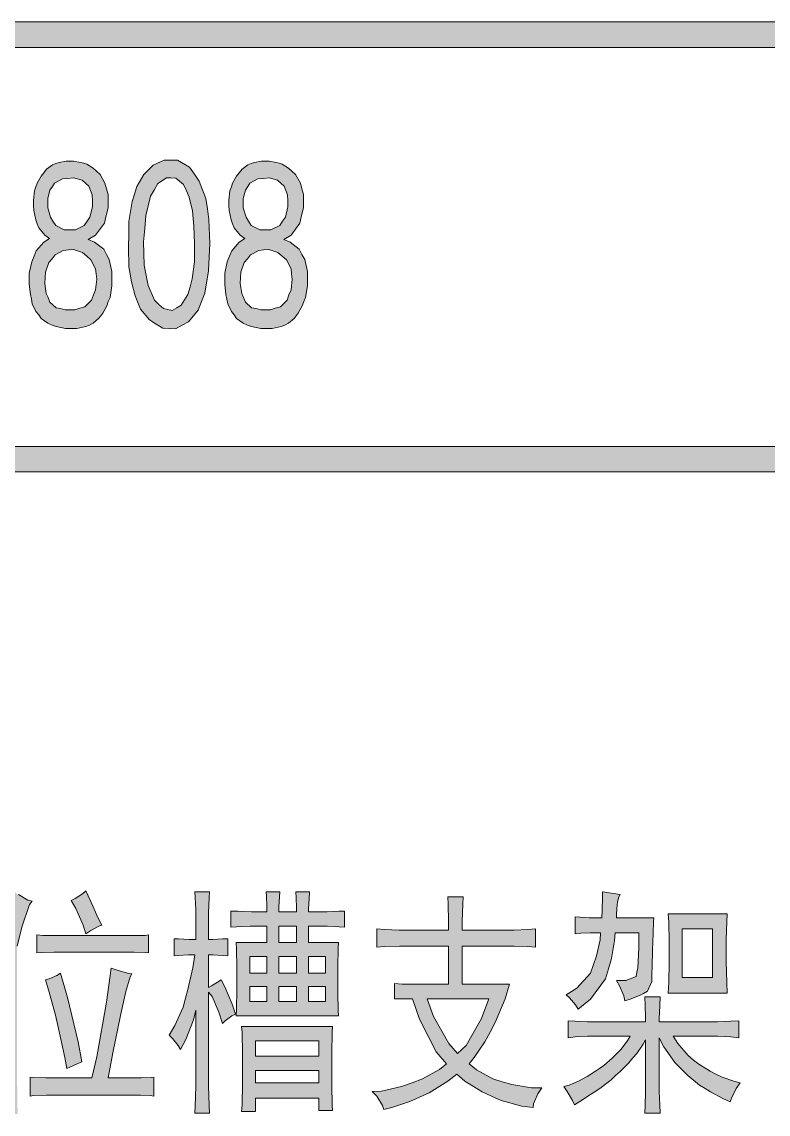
# Model space of a CAD drawing. Header units: millimetres. Extents: x 0 to 586, y 0 to 414.
# Drawn here: x 562.02 to 570.68, y 28.94 to 41.61 of the extents above; entities that cross this region are included whole.
import ezdxf

# ---------------------------------------------------------------- set-up
doc = ezdxf.new("R2010")
doc.units = ezdxf.units.MM

msp = doc.modelspace()

# ---------------------------------------------------------------- hatches: boundary and pattern name
h = msp.add_hatch(color=0)
h.dxf.hatch_style = 2
h.paths.add_polyline_path([(575.772139, 41.610139), (575.772139, 41.313806), (541.390417, 41.313806), (541.390417, 41.610139)])
h = msp.add_hatch(color=0)
h.paths.add_polyline_path([(562.109056, 38.629167), (562.109056, 38.696194), (562.137278, 38.826722), (562.1655, 38.890222), (562.190194, 38.953722), (562.278389, 39.056028), (562.341889, 39.094833), (562.288972, 39.133639), (562.218417, 39.221833), (562.200778, 39.267694), (562.183139, 39.313556), (562.161972, 39.422917), (562.158444, 39.482889), (562.158444, 39.542861), (562.169028, 39.648694), (562.186667, 39.694556), (562.200778, 39.736889), (562.246639, 39.821556), (562.278389, 39.860361), (562.310139, 39.899167), (562.377167, 39.952083), (562.415972, 39.966194), (562.454778, 39.980306), (562.535917, 39.994417), (562.581778, 39.994417), (562.624111, 39.994417), (562.70525, 39.980306), (562.740528, 39.969722), (562.775806, 39.959139), (562.849889, 39.913278), (562.888694, 39.878), (562.931028, 39.839194), (562.987472, 39.736889), (563.005111, 39.673389), (563.02275, 39.606361), (563.02275, 39.451139), (563.001583, 39.362944), (562.980417, 39.27475), (562.878111, 39.133639), (562.793444, 39.08425), (562.867528, 39.056028), (562.973361, 38.971361), (563.005111, 38.911389), (563.036861, 38.854944), (563.068611, 38.713833), (563.068611, 38.629167), (563.068611, 38.548028), (563.047444, 38.413972), (563.026278, 38.364583), (563.008639, 38.315194), (562.962778, 38.230528), (562.938083, 38.198778), (562.913389, 38.167028), (562.849889, 38.114111), (562.807556, 38.092944), (562.765222, 38.075306), (562.659389, 38.054139), (562.592361, 38.054139), (562.528861, 38.054139), (562.4195, 38.075306), (562.373639, 38.092944), (562.32425, 38.114111), (562.246639, 38.170556), (562.218417, 38.209361), (562.186667, 38.248167), (562.144333, 38.339889), (562.13375, 38.392806), (562.123167, 38.445722), (562.109056, 38.565667)])
h.paths.add_polyline_path([(562.2925, 38.643278), (562.288972, 38.57625), (562.306611, 38.459833), (562.327778, 38.410444), (562.348944, 38.357528), (562.4195, 38.294028), (562.472417, 38.283444), (562.525333, 38.269333), (562.638222, 38.269333), (562.694667, 38.286972), (562.754639, 38.304611), (562.83225, 38.382222), (562.853417, 38.442194), (562.878111, 38.502167), (562.892222, 38.625639), (562.885167, 38.685611), (562.878111, 38.745583), (562.825194, 38.847889), (562.775806, 38.890222), (562.726417, 38.932556), (562.620583, 38.967833), (562.564139, 38.964306), (562.504167, 38.95725), (562.408917, 38.907861), (562.373639, 38.862), (562.334833, 38.819667), (562.296028, 38.706778)])
h.paths.add_polyline_path([(562.32425, 39.504056), (562.32425, 39.451139), (562.356, 39.345306), (562.384222, 39.295917), (562.415972, 39.246528), (562.51475, 39.197139), (562.581778, 39.197139), (562.645278, 39.197139), (562.747583, 39.246528), (562.779333, 39.295917), (562.811083, 39.345306), (562.842833, 39.46525), (562.842833, 39.532278), (562.839306, 39.602833), (562.8005, 39.705139), (562.761694, 39.736889), (562.722889, 39.772167), (562.620583, 39.800389), (562.557083, 39.793333), (562.493583, 39.789806), (562.401861, 39.740417), (562.377167, 39.698083), (562.348944, 39.659278), (562.32425, 39.5605)])
h = msp.add_hatch(color=0)
h.paths.add_polyline_path([(563.262639, 39.144222), (563.266167, 39.292389), (563.301444, 39.525222), (563.329667, 39.609889), (563.357889, 39.698083), (563.439028, 39.839194), (563.491944, 39.892111), (563.544861, 39.948556), (563.675389, 40.005), (563.753, 40.005), (563.830611, 40.005), (563.968194, 39.923861), (564.024639, 39.842722), (564.081083, 39.761583), (564.158694, 39.5605), (564.176333, 39.440556), (564.193972, 39.317083), (564.204556, 39.038389), (564.1975, 38.879639), (564.190444, 38.720889), (564.148111, 38.463361), (564.109306, 38.364583), (564.0705, 38.265806), (563.957611, 38.128222), (563.883528, 38.089417), (563.805917, 38.050611), (563.65775, 38.057667), (563.580139, 38.103528), (563.506056, 38.152917), (563.400222, 38.276389), (563.368472, 38.354), (563.336722, 38.431611), (563.294389, 38.593889), (563.280278, 38.682083), (563.266167, 38.76675), (563.259111, 38.999583)])
h.paths.add_polyline_path([(563.449611, 39.21125), (563.4355, 39.059556), (563.442556, 38.787917), (563.46725, 38.667972), (563.488417, 38.551556), (563.5625, 38.382222), (563.611889, 38.332833), (563.664806, 38.283444), (563.767111, 38.262278), (563.820028, 38.294028), (563.872944, 38.32225), (563.950556, 38.445722), (563.97525, 38.537444), (563.999944, 38.629167), (564.024639, 38.826722), (564.024639, 38.936083), (564.024639, 39.041917), (564.017583, 39.239472), (564.010528, 39.327667), (564.003472, 39.415861), (563.964667, 39.578139), (563.932917, 39.648694), (563.897639, 39.722778), (563.809444, 39.796861), (563.753, 39.800389), (563.700083, 39.800389), (563.601306, 39.733361), (563.558972, 39.659278), (563.516639, 39.588722), (563.460194, 39.362944)])
h = msp.add_hatch(color=0)
h.paths.add_polyline_path([(564.377417, 38.629167), (564.377417, 38.696194), (564.405639, 38.826722), (564.433861, 38.890222), (564.458556, 38.953722), (564.54675, 39.056028), (564.61025, 39.094833), (564.557333, 39.133639), (564.486778, 39.221833), (564.469139, 39.267694), (564.4515, 39.313556), (564.430333, 39.422917), (564.426806, 39.482889), (564.426806, 39.542861), (564.437389, 39.648694), (564.455028, 39.694556), (564.469139, 39.736889), (564.515, 39.821556), (564.54675, 39.860361), (564.5785, 39.899167), (564.645528, 39.952083), (564.684333, 39.966194), (564.723139, 39.980306), (564.804278, 39.994417), (564.850139, 39.994417), (564.892472, 39.994417), (564.973611, 39.980306), (565.008889, 39.969722), (565.044167, 39.959139), (565.11825, 39.913278), (565.157056, 39.878), (565.199389, 39.839194), (565.255833, 39.736889), (565.273472, 39.673389), (565.291111, 39.606361), (565.291111, 39.451139), (565.269944, 39.362944), (565.248778, 39.27475), (565.146472, 39.133639), (565.061806, 39.08425), (565.135889, 39.056028), (565.241722, 38.971361), (565.273472, 38.911389), (565.305222, 38.854944), (565.336972, 38.713833), (565.336972, 38.629167), (565.336972, 38.548028), (565.315806, 38.413972), (565.294639, 38.364583), (565.277, 38.315194), (565.231139, 38.230528), (565.206444, 38.198778), (565.18175, 38.167028), (565.11825, 38.114111), (565.075917, 38.092944), (565.033583, 38.075306), (564.92775, 38.054139), (564.860722, 38.054139), (564.797222, 38.054139), (564.687861, 38.075306), (564.642, 38.092944), (564.592611, 38.114111), (564.515, 38.170556), (564.486778, 38.209361), (564.455028, 38.248167), (564.412694, 38.339889), (564.402111, 38.392806), (564.391528, 38.445722), (564.377417, 38.565667)])
h.paths.add_polyline_path([(564.560861, 38.643278), (564.557333, 38.57625), (564.574972, 38.459833), (564.596139, 38.410444), (564.617306, 38.357528), (564.687861, 38.294028), (564.740778, 38.283444), (564.797222, 38.269333), (564.906583, 38.269333), (564.963028, 38.286972), (565.023, 38.304611), (565.100611, 38.382222), (565.121778, 38.442194), (565.146472, 38.502167), (565.160583, 38.625639), (565.153528, 38.685611), (565.146472, 38.745583), (565.093556, 38.847889), (565.044167, 38.890222), (564.994778, 38.932556), (564.888944, 38.967833), (564.8325, 38.964306), (564.772528, 38.95725), (564.677278, 38.907861), (564.642, 38.862), (564.603194, 38.819667), (564.564389, 38.706778)])
h.paths.add_polyline_path([(564.592611, 39.504056), (564.592611, 39.451139), (564.624361, 39.345306), (564.652583, 39.295917), (564.684333, 39.246528), (564.783111, 39.197139), (564.850139, 39.197139), (564.913639, 39.197139), (565.015944, 39.246528), (565.047694, 39.295917), (565.082972, 39.345306), (565.111194, 39.46525), (565.111194, 39.532278), (565.107667, 39.602833), (565.068861, 39.705139), (565.030056, 39.736889), (564.99125, 39.772167), (564.892472, 39.800389), (564.825444, 39.793333), (564.761944, 39.789806), (564.670222, 39.740417), (564.645528, 39.698083), (564.617306, 39.659278), (564.592611, 39.5605)])
h = msp.add_hatch(color=0)
h.dxf.hatch_style = 2
h.paths.add_polyline_path([(575.772139, 36.681833), (575.772139, 36.389028), (541.390417, 36.389028), (541.390417, 36.681833)])
h = msp.add_hatch(color=0)
h.dxf.hatch_style = 2
h.paths.add_polyline_path([(562.144333, 31.407806), (562.112583, 31.369), (562.024389, 31.107944), (561.967944, 30.885694), (561.967944, 29.478111), (561.967944, 29.301722), (561.971472, 29.030083), (561.975, 28.938361), (561.780972, 28.938361), (561.791556, 29.037139), (561.798611, 29.301722), (561.798611, 29.467528), (561.798611, 30.532917), (561.731583, 30.381222), (561.62575, 30.158972), (561.586944, 30.088417), (561.555194, 30.158972), (561.495222, 30.264806), (561.463472, 30.300083), (561.519917, 30.377694), (561.646917, 30.631694), (561.713944, 30.808083), (561.7845, 30.984472), (561.886806, 31.344306), (561.922083, 31.52775), (561.982056, 31.485417), (562.091417, 31.421917)])
h = msp.add_hatch(color=0)
h.dxf.hatch_style = 2
h.paths.add_polyline_path([(562.765222, 31.52775), (562.818139, 31.411333), (562.909861, 31.213778), (562.952194, 31.129111), (562.916917, 31.118528), (562.821667, 31.069139), (562.765222, 31.030333), (562.733472, 31.129111), (562.648806, 31.323139), (562.595889, 31.418389), (562.64175, 31.439556), (562.726417, 31.496)])
h = msp.add_hatch(color=0)
h.dxf.hatch_style = 2
h.paths.add_polyline_path([(564.335083, 30.497639), (564.377417, 30.4165), (564.462083, 30.215417), (564.500889, 30.099), (564.458556, 30.077833), (564.380944, 30.021389), (564.352722, 29.989639), (564.310389, 30.120167), (564.232778, 30.303611), (564.190444, 30.353), (564.190444, 29.4005), (564.190444, 29.262917), (564.1975, 29.037139), (564.201028, 28.948944), (564.031694, 28.948944), (564.035222, 29.030083), (564.042278, 29.259389), (564.042278, 29.4005), (564.042278, 30.144861), (564.014056, 30.031972), (563.925861, 29.806194), (563.862361, 29.689778), (563.837667, 29.735639), (563.770639, 29.816778), (563.731833, 29.855583), (563.798861, 29.968472), (563.894111, 30.180139), (563.922333, 30.282444), (563.950556, 30.38475), (564.007, 30.635222), (564.031694, 30.786917), (563.957611, 30.786917), (563.837667, 30.779861), (563.791806, 30.776333), (563.791806, 30.973889), (563.841194, 30.970361), (563.964667, 30.963306), (564.042278, 30.963306), (564.042278, 31.242), (564.042278, 31.312556), (564.035222, 31.450139), (564.031694, 31.517167), (564.201028, 31.517167), (564.1975, 31.446611), (564.190444, 31.27375), (564.190444, 31.174972), (564.190444, 30.963306), (564.239833, 30.963306), (564.352722, 30.970361), (564.412694, 30.973889), (564.412694, 30.776333), (564.352722, 30.779861), (564.239833, 30.786917), (564.190444, 30.786917), (564.190444, 30.409444), (564.222194, 30.427083), (564.29275, 30.469417)])
h = msp.add_hatch(color=0)
h.paths.add_polyline_path([(564.86425, 31.284333), (564.86425, 31.351361), (564.860722, 31.467778), (564.857194, 31.517167), (565.015944, 31.517167), (565.012417, 31.460722), (565.005361, 31.344306), (565.005361, 31.284333), (565.209972, 31.284333), (565.209972, 31.330194), (565.206444, 31.446611), (565.202917, 31.517167), (565.361667, 31.517167), (565.358139, 31.436028), (565.351083, 31.319611), (565.351083, 31.284333), (565.495722, 31.284333), (565.566278, 31.284333), (565.703861, 31.291389), (565.767361, 31.294917), (565.767361, 31.107944), (565.703861, 31.111472), (565.569806, 31.118528), (565.502778, 31.118528), (565.351083, 31.118528), (565.351083, 30.931556), (565.696806, 30.931556), (565.693278, 30.864528), (565.68975, 30.649333), (565.68975, 30.497639), (565.68975, 30.349472), (565.693278, 30.137806), (565.696806, 30.077833), (564.511472, 30.077833), (564.515, 30.158972), (564.518528, 30.377694), (564.518528, 30.508222), (564.518528, 30.642278), (564.515, 30.853944), (564.511472, 30.931556), (564.86425, 30.931556), (564.86425, 31.118528), (564.769, 31.118528), (564.67375, 31.118528), (564.515, 31.111472), (564.447972, 31.107944), (564.447972, 31.294917), (564.529111, 31.291389), (564.687861, 31.284333), (564.769, 31.284333)])
h.paths.add_polyline_path([(565.209972, 30.931556), (565.209972, 31.118528), (565.005361, 31.118528), (565.005361, 30.931556)])
h.paths.add_polyline_path([(565.209972, 30.57525), (565.209972, 30.76575), (565.005361, 30.76575), (565.005361, 30.57525)])
h.paths.add_polyline_path([(564.86425, 30.57525), (564.86425, 30.76575), (564.670222, 30.76575), (564.670222, 30.57525)])
h.paths.add_polyline_path([(565.548639, 30.57525), (565.548639, 30.76575), (565.351083, 30.76575), (565.351083, 30.57525)])
h.paths.add_polyline_path([(565.209972, 30.243639), (565.209972, 30.420028), (565.005361, 30.420028), (565.005361, 30.243639)])
h.paths.add_polyline_path([(565.548639, 30.243639), (565.548639, 30.420028), (565.351083, 30.420028), (565.351083, 30.243639)])
h.paths.add_polyline_path([(564.86425, 30.243639), (564.86425, 30.420028), (564.670222, 30.420028), (564.670222, 30.243639)])
h = msp.add_hatch(color=0)
h.paths.add_polyline_path([(566.345917, 30.275389), (566.345917, 30.455306), (566.437639, 30.44825), (566.603444, 30.444722), (566.674, 30.444722), (566.973861, 30.444722), (566.973861, 30.885694), (566.487028, 30.885694), (566.405889, 30.885694), (566.233028, 30.882167), (566.141306, 30.875111), (566.141306, 31.086778), (566.233028, 31.079722), (566.402361, 31.072667), (566.476444, 31.072667), (566.973861, 31.072667), (566.973861, 31.1785), (566.970333, 31.372528), (566.966806, 31.460722), (567.143194, 31.460722), (567.139667, 31.372528), (567.132611, 31.1785), (567.132611, 31.072667), (567.665306, 31.072667), (567.735861, 31.072667), (567.894611, 31.079722), (567.982806, 31.086778), (567.982806, 30.875111), (567.894611, 30.882167), (567.735861, 30.885694), (567.665306, 30.885694), (567.132611, 30.885694), (567.132611, 30.444722), (567.682944, 30.444722), (567.630028, 30.275389), (567.517139, 30.000222), (567.457167, 29.890861), (567.397194, 29.777972), (567.273722, 29.594528), (567.21375, 29.523972), (567.298417, 29.453417), (567.488917, 29.347583), (567.598278, 29.312306), (567.707639, 29.280556), (567.936944, 29.245278), (568.056889, 29.245278), (568.011028, 29.174722), (567.961639, 29.058306), (567.958111, 29.015972), (567.824056, 29.030083), (567.584167, 29.097111), (567.474806, 29.1465), (567.365444, 29.195889), (567.164361, 29.322889), (567.072639, 29.4005), (566.966806, 29.319361), (566.748083, 29.185306), (566.638722, 29.135917), (566.525833, 29.086528), (566.317694, 29.015972), (566.222444, 28.991278), (566.208333, 29.040667), (566.141306, 29.1465), (566.088389, 29.202944), (566.19775, 29.206472), (566.430583, 29.259389), (566.554056, 29.301722), (566.674, 29.347583), (566.871556, 29.456944), (566.949167, 29.523972), (566.83275, 29.661556), (566.638722, 30.039028), (566.557583, 30.275389)])
h.paths.add_polyline_path([(566.726917, 30.275389), (566.801, 30.070778), (566.977389, 29.756806), (567.079694, 29.643917), (567.178472, 29.735639), (567.358389, 30.049611), (567.443056, 30.275389)])
h = msp.add_hatch(color=0)
h.dxf.hatch_style = 2
h.paths.add_polyline_path([(568.967056, 31.485417), (568.952944, 31.460722), (568.935306, 31.40075), (568.931778, 31.361944), (568.92825, 31.323139), (568.924722, 31.252583), (568.924722, 31.217306), (569.358639, 31.217306), (569.351583, 31.174972), (569.348056, 31.033861), (569.344528, 30.935083), (569.341, 30.839833), (569.337472, 30.652861), (569.333944, 30.564667), (569.333944, 30.476472), (569.284556, 30.363583), (569.238694, 30.338889), (569.192833, 30.314194), (569.083472, 30.271861), (569.019972, 30.254222), (569.009389, 30.310667), (568.96, 30.427083), (568.924722, 30.487056), (569.034083, 30.487056), (569.154028, 30.536444), (569.161083, 30.585833), (569.171667, 30.635222), (569.18225, 30.864528), (569.18225, 31.040917), (568.907083, 31.040917), (568.900028, 30.952722), (568.86475, 30.744583), (568.829472, 30.624639), (568.797722, 30.508222), (568.621333, 30.271861), (568.480222, 30.155444), (568.448472, 30.204833), (568.377917, 30.2895), (568.339111, 30.32125), (568.462583, 30.398861), (568.621333, 30.57525), (568.656611, 30.674028), (568.691889, 30.776333), (568.734222, 30.959778), (568.73775, 31.040917), (568.667194, 31.040917), (568.617806, 31.040917), (568.508444, 31.037389), (568.444944, 31.030333), (568.444944, 31.227889), (568.497861, 31.224361), (568.607222, 31.217306), (568.667194, 31.217306), (568.755389, 31.217306), (568.758917, 31.3055), (568.762444, 31.457194), (568.762444, 31.517167)])
h = msp.add_hatch(color=0)
h.paths.add_polyline_path([(570.208833, 31.263167), (570.205306, 31.174972), (570.19825, 30.959778), (570.19825, 30.82925), (570.19825, 30.709306), (570.205306, 30.465889), (570.208833, 30.342417), (569.524444, 30.342417), (569.5315, 30.465889), (569.535028, 30.70225), (569.535028, 30.818667), (569.535028, 30.942139), (569.5315, 31.164389), (569.524444, 31.263167)])
h.paths.add_polyline_path([(570.0395, 30.522333), (570.0395, 31.086778), (569.686722, 31.086778), (569.686722, 30.522333)])
h = msp.add_hatch(color=0)
h.dxf.hatch_style = 2
h.paths.add_polyline_path([(563.252056, 31.009167), (563.333194, 31.009167), (563.453139, 31.012694), (563.491944, 31.01975), (563.491944, 30.808083), (563.453139, 30.815139), (563.326139, 30.818667), (563.245, 30.818667), (562.454778, 30.818667), (562.394806, 30.818667), (562.264278, 30.815139), (562.19725, 30.808083), (562.19725, 31.01975), (562.267806, 31.012694), (562.398333, 31.009167), (562.454778, 31.009167)])
h = msp.add_hatch(color=0)
h.dxf.hatch_style = 2
h.paths.add_polyline_path([(563.297917, 30.564667), (563.280278, 30.532917), (563.230889, 30.360056), (563.199139, 30.222472), (563.167389, 30.081361), (563.079194, 29.650972), (563.02275, 29.358167), (563.322611, 29.358167), (563.407278, 29.358167), (563.523694, 29.361694), (563.555444, 29.36875), (563.555444, 29.1465), (563.513111, 29.153556), (563.400222, 29.157083), (563.322611, 29.157083), (562.4195, 29.157083), (562.310139, 29.157083), (562.158444, 29.153556), (562.119639, 29.1465), (562.119639, 29.36875), (562.158444, 29.361694), (562.299556, 29.358167), (562.401861, 29.358167), (562.835778, 29.358167), (562.892222, 29.601583), (563.005111, 30.236583), (563.058028, 30.631694), (563.128583, 30.610528), (563.248528, 30.57525)])
h = msp.add_hatch(color=0)
h.dxf.hatch_style = 2
h.paths.add_polyline_path([(562.472417, 30.57525), (562.553556, 30.293028), (562.677028, 29.777972), (562.719361, 29.545139), (562.666444, 29.523972), (562.57825, 29.485167), (562.542972, 29.467528), (562.521806, 29.594528), (562.468889, 29.845), (562.440667, 29.968472), (562.412444, 30.088417), (562.338361, 30.353), (562.296028, 30.497639), (562.338361, 30.508222), (562.430083, 30.547028)])
h = msp.add_hatch(color=0)
h.dxf.hatch_style = 2
h.paths.add_polyline_path([(569.259861, 30.010806), (569.259861, 30.056667), (569.256333, 30.197778), (569.252806, 30.300083), (569.429194, 30.300083), (569.425667, 30.19425), (569.418611, 30.049611), (569.418611, 30.010806), (570.032444, 30.010806), (570.095944, 30.010806), (570.251167, 30.017861), (570.342889, 30.021389), (570.342889, 29.823833), (570.251167, 29.834417), (570.095944, 29.845), (570.032444, 29.845), (569.580889, 29.845), (569.637333, 29.756806), (569.757278, 29.619222), (569.81725, 29.566306), (569.88075, 29.516917), (570.011278, 29.435778), (570.078306, 29.4005), (570.148861, 29.36875), (570.286444, 29.319361), (570.360528, 29.301722), (570.314667, 29.234694), (570.258222, 29.125333), (570.244111, 29.079472), (570.159444, 29.118278), (570.014806, 29.195889), (569.951306, 29.234694), (569.887806, 29.2735), (569.75375, 29.386389), (569.676139, 29.464), (569.602056, 29.538083), (569.471528, 29.718), (569.418611, 29.823833), (569.418611, 29.259389), (569.418611, 29.202944), (569.425667, 29.047722), (569.429194, 28.948944), (569.252806, 28.948944), (569.256333, 29.040667), (569.259861, 29.195889), (569.259861, 29.259389), (569.259861, 29.799139), (569.235167, 29.74975), (569.161083, 29.643917), (569.115222, 29.591), (569.065833, 29.534556), (568.967056, 29.43225), (568.914139, 29.386389), (568.861222, 29.337), (568.744806, 29.248806), (568.684833, 29.206472), (568.621333, 29.167667), (568.497861, 29.086528), (568.437889, 29.047722), (568.413194, 29.097111), (568.353222, 29.202944), (568.310889, 29.259389), (568.374389, 29.2735), (568.48375, 29.319361), (568.533139, 29.347583), (568.582528, 29.375806), (568.681306, 29.435778), (568.727167, 29.467528), (568.776556, 29.502806), (568.875333, 29.587472), (568.92825, 29.640389), (568.977639, 29.693306), (569.05525, 29.795611), (569.083472, 29.845), (568.649556, 29.845), (568.586056, 29.845), (568.444944, 29.834417), (568.363806, 29.823833), (568.363806, 30.021389), (568.444944, 30.017861), (568.586056, 30.010806), (568.649556, 30.010806)])
h = msp.add_hatch(color=0)
h.paths.add_polyline_path([(565.62625, 29.954361), (565.622722, 29.890861), (565.619194, 29.640389), (565.619194, 29.456944), (565.619194, 29.280556), (565.622722, 29.040667), (565.62625, 28.980694), (565.4675, 28.980694), (565.4675, 29.125333), (564.733722, 29.125333), (564.733722, 28.970111), (564.571444, 28.970111), (564.5785, 29.047722), (564.582028, 29.298194), (564.582028, 29.467528), (564.582028, 29.640389), (564.5785, 29.883806), (564.571444, 29.954361)])
h.paths.add_polyline_path([(565.4675, 29.612167), (565.4675, 29.788556), (564.733722, 29.788556), (564.733722, 29.612167)])
h.paths.add_polyline_path([(565.4675, 29.301722), (565.4675, 29.446361), (564.733722, 29.446361), (564.733722, 29.301722)])

# ---------------------------------------------------------------- linework, layer by layer
at = {"color": 0, "lineweight": 0}
for points in [[(575.772139, 41.610139), (575.772139, 41.313806), (541.390417, 41.313806), (541.390417, 41.610139)], [(562.109056, 38.629167), (562.109056, 38.696194), (562.137278, 38.826722), (562.1655, 38.890222), (562.190194, 38.953722), (562.278389, 39.056028), (562.341889, 39.094833), (562.288972, 39.133639), (562.218417, 39.221833), (562.200778, 39.267694), (562.183139, 39.313556), (562.161972, 39.422917), (562.158444, 39.482889), (562.158444, 39.542861), (562.169028, 39.648694), (562.186667, 39.694556), (562.200778, 39.736889), (562.246639, 39.821556), (562.278389, 39.860361), (562.310139, 39.899167), (562.377167, 39.952083), (562.415972, 39.966194), (562.454778, 39.980306), (562.535917, 39.994417), (562.581778, 39.994417), (562.624111, 39.994417), (562.70525, 39.980306), (562.740528, 39.969722), (562.775806, 39.959139), (562.849889, 39.913278), (562.888694, 39.878), (562.931028, 39.839194), (562.987472, 39.736889), (563.005111, 39.673389), (563.02275, 39.606361), (563.02275, 39.451139), (563.001583, 39.362944), (562.980417, 39.27475), (562.878111, 39.133639), (562.793444, 39.08425), (562.867528, 39.056028), (562.973361, 38.971361), (563.005111, 38.911389), (563.036861, 38.854944), (563.068611, 38.713833), (563.068611, 38.629167), (563.068611, 38.548028), (563.047444, 38.413972), (563.026278, 38.364583), (563.008639, 38.315194), (562.962778, 38.230528), (562.938083, 38.198778), (562.913389, 38.167028), (562.849889, 38.114111), (562.807556, 38.092944), (562.765222, 38.075306), (562.659389, 38.054139), (562.592361, 38.054139), (562.528861, 38.054139), (562.4195, 38.075306), (562.373639, 38.092944), (562.32425, 38.114111), (562.246639, 38.170556), (562.218417, 38.209361), (562.186667, 38.248167), (562.144333, 38.339889), (562.13375, 38.392806), (562.123167, 38.445722), (562.109056, 38.565667)], [(563.262639, 39.144222), (563.266167, 39.292389), (563.301444, 39.525222), (563.329667, 39.609889), (563.357889, 39.698083), (563.439028, 39.839194), (563.491944, 39.892111), (563.544861, 39.948556), (563.675389, 40.005), (563.753, 40.005), (563.830611, 40.005), (563.968194, 39.923861), (564.024639, 39.842722), (564.081083, 39.761583), (564.158694, 39.5605), (564.176333, 39.440556), (564.193972, 39.317083), (564.204556, 39.038389), (564.1975, 38.879639), (564.190444, 38.720889), (564.148111, 38.463361), (564.109306, 38.364583), (564.0705, 38.265806), (563.957611, 38.128222), (563.883528, 38.089417), (563.805917, 38.050611), (563.65775, 38.057667), (563.580139, 38.103528), (563.506056, 38.152917), (563.400222, 38.276389), (563.368472, 38.354), (563.336722, 38.431611), (563.294389, 38.593889), (563.280278, 38.682083), (563.266167, 38.76675), (563.259111, 38.999583)], [(564.377417, 38.629167), (564.377417, 38.696194), (564.405639, 38.826722), (564.433861, 38.890222), (564.458556, 38.953722), (564.54675, 39.056028), (564.61025, 39.094833), (564.557333, 39.133639), (564.486778, 39.221833), (564.469139, 39.267694), (564.4515, 39.313556), (564.430333, 39.422917), (564.426806, 39.482889), (564.426806, 39.542861), (564.437389, 39.648694), (564.455028, 39.694556), (564.469139, 39.736889), (564.515, 39.821556), (564.54675, 39.860361), (564.5785, 39.899167), (564.645528, 39.952083), (564.684333, 39.966194), (564.723139, 39.980306), (564.804278, 39.994417), (564.850139, 39.994417), (564.892472, 39.994417), (564.973611, 39.980306), (565.008889, 39.969722), (565.044167, 39.959139), (565.11825, 39.913278), (565.157056, 39.878), (565.199389, 39.839194), (565.255833, 39.736889), (565.273472, 39.673389), (565.291111, 39.606361), (565.291111, 39.451139), (565.269944, 39.362944), (565.248778, 39.27475), (565.146472, 39.133639), (565.061806, 39.08425), (565.135889, 39.056028), (565.241722, 38.971361), (565.273472, 38.911389), (565.305222, 38.854944), (565.336972, 38.713833), (565.336972, 38.629167), (565.336972, 38.548028), (565.315806, 38.413972), (565.294639, 38.364583), (565.277, 38.315194), (565.231139, 38.230528), (565.206444, 38.198778), (565.18175, 38.167028), (565.11825, 38.114111), (565.075917, 38.092944), (565.033583, 38.075306), (564.92775, 38.054139), (564.860722, 38.054139), (564.797222, 38.054139), (564.687861, 38.075306), (564.642, 38.092944), (564.592611, 38.114111), (564.515, 38.170556), (564.486778, 38.209361), (564.455028, 38.248167), (564.412694, 38.339889), (564.402111, 38.392806), (564.391528, 38.445722), (564.377417, 38.565667)], [(562.32425, 39.504056), (562.32425, 39.451139), (562.356, 39.345306), (562.384222, 39.295917), (562.415972, 39.246528), (562.51475, 39.197139), (562.581778, 39.197139), (562.645278, 39.197139), (562.747583, 39.246528), (562.779333, 39.295917), (562.811083, 39.345306), (562.842833, 39.46525), (562.842833, 39.532278), (562.839306, 39.602833), (562.8005, 39.705139), (562.761694, 39.736889), (562.722889, 39.772167), (562.620583, 39.800389), (562.557083, 39.793333), (562.493583, 39.789806), (562.401861, 39.740417), (562.377167, 39.698083), (562.348944, 39.659278), (562.32425, 39.5605)], [(563.449611, 39.21125), (563.4355, 39.059556), (563.442556, 38.787917), (563.46725, 38.667972), (563.488417, 38.551556), (563.5625, 38.382222), (563.611889, 38.332833), (563.664806, 38.283444), (563.767111, 38.262278), (563.820028, 38.294028), (563.872944, 38.32225), (563.950556, 38.445722), (563.97525, 38.537444), (563.999944, 38.629167), (564.024639, 38.826722), (564.024639, 38.936083), (564.024639, 39.041917), (564.017583, 39.239472), (564.010528, 39.327667), (564.003472, 39.415861), (563.964667, 39.578139), (563.932917, 39.648694), (563.897639, 39.722778), (563.809444, 39.796861), (563.753, 39.800389), (563.700083, 39.800389), (563.601306, 39.733361), (563.558972, 39.659278), (563.516639, 39.588722), (563.460194, 39.362944)], [(564.592611, 39.504056), (564.592611, 39.451139), (564.624361, 39.345306), (564.652583, 39.295917), (564.684333, 39.246528), (564.783111, 39.197139), (564.850139, 39.197139), (564.913639, 39.197139), (565.015944, 39.246528), (565.047694, 39.295917), (565.082972, 39.345306), (565.111194, 39.46525), (565.111194, 39.532278), (565.107667, 39.602833), (565.068861, 39.705139), (565.030056, 39.736889), (564.99125, 39.772167), (564.892472, 39.800389), (564.825444, 39.793333), (564.761944, 39.789806), (564.670222, 39.740417), (564.645528, 39.698083), (564.617306, 39.659278), (564.592611, 39.5605)], [(562.2925, 38.643278), (562.288972, 38.57625), (562.306611, 38.459833), (562.327778, 38.410444), (562.348944, 38.357528), (562.4195, 38.294028), (562.472417, 38.283444), (562.525333, 38.269333), (562.638222, 38.269333), (562.694667, 38.286972), (562.754639, 38.304611), (562.83225, 38.382222), (562.853417, 38.442194), (562.878111, 38.502167), (562.892222, 38.625639), (562.885167, 38.685611), (562.878111, 38.745583), (562.825194, 38.847889), (562.775806, 38.890222), (562.726417, 38.932556), (562.620583, 38.967833), (562.564139, 38.964306), (562.504167, 38.95725), (562.408917, 38.907861), (562.373639, 38.862), (562.334833, 38.819667), (562.296028, 38.706778)], [(564.560861, 38.643278), (564.557333, 38.57625), (564.574972, 38.459833), (564.596139, 38.410444), (564.617306, 38.357528), (564.687861, 38.294028), (564.740778, 38.283444), (564.797222, 38.269333), (564.906583, 38.269333), (564.963028, 38.286972), (565.023, 38.304611), (565.100611, 38.382222), (565.121778, 38.442194), (565.146472, 38.502167), (565.160583, 38.625639), (565.153528, 38.685611), (565.146472, 38.745583), (565.093556, 38.847889), (565.044167, 38.890222), (564.994778, 38.932556), (564.888944, 38.967833), (564.8325, 38.964306), (564.772528, 38.95725), (564.677278, 38.907861), (564.642, 38.862), (564.603194, 38.819667), (564.564389, 38.706778)], [(575.772139, 36.681833), (575.772139, 36.389028), (541.390417, 36.389028), (541.390417, 36.681833)], [(562.765222, 31.52775), (562.818139, 31.411333), (562.909861, 31.213778), (562.952194, 31.129111), (562.916917, 31.118528), (562.821667, 31.069139), (562.765222, 31.030333), (562.733472, 31.129111), (562.648806, 31.323139), (562.595889, 31.418389), (562.64175, 31.439556), (562.726417, 31.496)], [(564.335083, 30.497639), (564.377417, 30.4165), (564.462083, 30.215417), (564.500889, 30.099), (564.458556, 30.077833), (564.380944, 30.021389), (564.352722, 29.989639), (564.310389, 30.120167), (564.232778, 30.303611), (564.190444, 30.353), (564.190444, 29.4005), (564.190444, 29.262917), (564.1975, 29.037139), (564.201028, 28.948944), (564.031694, 28.948944), (564.035222, 29.030083), (564.042278, 29.259389), (564.042278, 29.4005), (564.042278, 30.144861), (564.014056, 30.031972), (563.925861, 29.806194), (563.862361, 29.689778), (563.837667, 29.735639), (563.770639, 29.816778), (563.731833, 29.855583), (563.798861, 29.968472), (563.894111, 30.180139), (563.922333, 30.282444), (563.950556, 30.38475), (564.007, 30.635222), (564.031694, 30.786917), (563.957611, 30.786917), (563.837667, 30.779861), (563.791806, 30.776333), (563.791806, 30.973889), (563.841194, 30.970361), (563.964667, 30.963306), (564.042278, 30.963306), (564.042278, 31.242), (564.042278, 31.312556), (564.035222, 31.450139), (564.031694, 31.517167), (564.201028, 31.517167), (564.1975, 31.446611), (564.190444, 31.27375), (564.190444, 31.174972), (564.190444, 30.963306), (564.239833, 30.963306), (564.352722, 30.970361), (564.412694, 30.973889), (564.412694, 30.776333), (564.352722, 30.779861), (564.239833, 30.786917), (564.190444, 30.786917), (564.190444, 30.409444), (564.222194, 30.427083), (564.29275, 30.469417)], [(564.86425, 31.284333), (564.86425, 31.351361), (564.860722, 31.467778), (564.857194, 31.517167), (565.015944, 31.517167), (565.012417, 31.460722), (565.005361, 31.344306), (565.005361, 31.284333), (565.209972, 31.284333), (565.209972, 31.330194), (565.206444, 31.446611), (565.202917, 31.517167), (565.361667, 31.517167), (565.358139, 31.436028), (565.351083, 31.319611), (565.351083, 31.284333), (565.495722, 31.284333), (565.566278, 31.284333), (565.703861, 31.291389), (565.767361, 31.294917), (565.767361, 31.107944), (565.703861, 31.111472), (565.569806, 31.118528), (565.502778, 31.118528), (565.351083, 31.118528), (565.351083, 30.931556), (565.696806, 30.931556), (565.693278, 30.864528), (565.68975, 30.649333), (565.68975, 30.497639), (565.68975, 30.349472), (565.693278, 30.137806), (565.696806, 30.077833), (564.511472, 30.077833), (564.515, 30.158972), (564.518528, 30.377694), (564.518528, 30.508222), (564.518528, 30.642278), (564.515, 30.853944), (564.511472, 30.931556), (564.86425, 30.931556), (564.86425, 31.118528), (564.769, 31.118528), (564.67375, 31.118528), (564.515, 31.111472), (564.447972, 31.107944), (564.447972, 31.294917), (564.529111, 31.291389), (564.687861, 31.284333), (564.769, 31.284333)], [(566.345917, 30.275389), (566.345917, 30.455306), (566.437639, 30.44825), (566.603444, 30.444722), (566.674, 30.444722), (566.973861, 30.444722), (566.973861, 30.885694), (566.487028, 30.885694), (566.405889, 30.885694), (566.233028, 30.882167), (566.141306, 30.875111), (566.141306, 31.086778), (566.233028, 31.079722), (566.402361, 31.072667), (566.476444, 31.072667), (566.973861, 31.072667), (566.973861, 31.1785), (566.970333, 31.372528), (566.966806, 31.460722), (567.143194, 31.460722), (567.139667, 31.372528), (567.132611, 31.1785), (567.132611, 31.072667), (567.665306, 31.072667), (567.735861, 31.072667), (567.894611, 31.079722), (567.982806, 31.086778), (567.982806, 30.875111), (567.894611, 30.882167), (567.735861, 30.885694), (567.665306, 30.885694), (567.132611, 30.885694), (567.132611, 30.444722), (567.682944, 30.444722), (567.630028, 30.275389), (567.517139, 30.000222), (567.457167, 29.890861), (567.397194, 29.777972), (567.273722, 29.594528), (567.21375, 29.523972), (567.298417, 29.453417), (567.488917, 29.347583), (567.598278, 29.312306), (567.707639, 29.280556), (567.936944, 29.245278), (568.056889, 29.245278), (568.011028, 29.174722), (567.961639, 29.058306), (567.958111, 29.015972), (567.824056, 29.030083), (567.584167, 29.097111), (567.474806, 29.1465), (567.365444, 29.195889), (567.164361, 29.322889), (567.072639, 29.4005), (566.966806, 29.319361), (566.748083, 29.185306), (566.638722, 29.135917), (566.525833, 29.086528), (566.317694, 29.015972), (566.222444, 28.991278), (566.208333, 29.040667), (566.141306, 29.1465), (566.088389, 29.202944), (566.19775, 29.206472), (566.430583, 29.259389), (566.554056, 29.301722), (566.674, 29.347583), (566.871556, 29.456944), (566.949167, 29.523972), (566.83275, 29.661556), (566.638722, 30.039028), (566.557583, 30.275389)], [(568.967056, 31.485417), (568.952944, 31.460722), (568.935306, 31.40075), (568.931778, 31.361944), (568.92825, 31.323139), (568.924722, 31.252583), (568.924722, 31.217306), (569.358639, 31.217306), (569.351583, 31.174972), (569.348056, 31.033861), (569.344528, 30.935083), (569.341, 30.839833), (569.337472, 30.652861), (569.333944, 30.564667), (569.333944, 30.476472), (569.284556, 30.363583), (569.238694, 30.338889), (569.192833, 30.314194), (569.083472, 30.271861), (569.019972, 30.254222), (569.009389, 30.310667), (568.96, 30.427083), (568.924722, 30.487056), (569.034083, 30.487056), (569.154028, 30.536444), (569.161083, 30.585833), (569.171667, 30.635222), (569.18225, 30.864528), (569.18225, 31.040917), (568.907083, 31.040917), (568.900028, 30.952722), (568.86475, 30.744583), (568.829472, 30.624639), (568.797722, 30.508222), (568.621333, 30.271861), (568.480222, 30.155444), (568.448472, 30.204833), (568.377917, 30.2895), (568.339111, 30.32125), (568.462583, 30.398861), (568.621333, 30.57525), (568.656611, 30.674028), (568.691889, 30.776333), (568.734222, 30.959778), (568.73775, 31.040917), (568.667194, 31.040917), (568.617806, 31.040917), (568.508444, 31.037389), (568.444944, 31.030333), (568.444944, 31.227889), (568.497861, 31.224361), (568.607222, 31.217306), (568.667194, 31.217306), (568.755389, 31.217306), (568.758917, 31.3055), (568.762444, 31.457194), (568.762444, 31.517167)], [(570.208833, 31.263167), (570.205306, 31.174972), (570.19825, 30.959778), (570.19825, 30.82925), (570.19825, 30.709306), (570.205306, 30.465889), (570.208833, 30.342417), (569.524444, 30.342417), (569.5315, 30.465889), (569.535028, 30.70225), (569.535028, 30.818667), (569.535028, 30.942139), (569.5315, 31.164389), (569.524444, 31.263167)], [(565.209972, 30.931556), (565.209972, 31.118528), (565.005361, 31.118528), (565.005361, 30.931556)], [(570.0395, 30.522333), (570.0395, 31.086778), (569.686722, 31.086778), (569.686722, 30.522333)], [(563.252056, 31.009167), (563.333194, 31.009167), (563.453139, 31.012694), (563.491944, 31.01975), (563.491944, 30.808083), (563.453139, 30.815139), (563.326139, 30.818667), (563.245, 30.818667), (562.454778, 30.818667), (562.394806, 30.818667), (562.264278, 30.815139), (562.19725, 30.808083), (562.19725, 31.01975), (562.267806, 31.012694), (562.398333, 31.009167), (562.454778, 31.009167)], [(564.86425, 30.57525), (564.86425, 30.76575), (564.670222, 30.76575), (564.670222, 30.57525)], [(565.209972, 30.57525), (565.209972, 30.76575), (565.005361, 30.76575), (565.005361, 30.57525)], [(565.548639, 30.57525), (565.548639, 30.76575), (565.351083, 30.76575), (565.351083, 30.57525)], [(563.297917, 30.564667), (563.280278, 30.532917), (563.230889, 30.360056), (563.199139, 30.222472), (563.167389, 30.081361), (563.079194, 29.650972), (563.02275, 29.358167), (563.322611, 29.358167), (563.407278, 29.358167), (563.523694, 29.361694), (563.555444, 29.36875), (563.555444, 29.1465), (563.513111, 29.153556), (563.400222, 29.157083), (563.322611, 29.157083), (562.4195, 29.157083), (562.310139, 29.157083), (562.158444, 29.153556), (562.119639, 29.1465), (562.119639, 29.36875), (562.158444, 29.361694), (562.299556, 29.358167), (562.401861, 29.358167), (562.835778, 29.358167), (562.892222, 29.601583), (563.005111, 30.236583), (563.058028, 30.631694), (563.128583, 30.610528), (563.248528, 30.57525)], [(562.472417, 30.57525), (562.553556, 30.293028), (562.677028, 29.777972), (562.719361, 29.545139), (562.666444, 29.523972), (562.57825, 29.485167), (562.542972, 29.467528), (562.521806, 29.594528), (562.468889, 29.845), (562.440667, 29.968472), (562.412444, 30.088417), (562.338361, 30.353), (562.296028, 30.497639), (562.338361, 30.508222), (562.430083, 30.547028)], [(564.86425, 30.243639), (564.86425, 30.420028), (564.670222, 30.420028), (564.670222, 30.243639)], [(565.209972, 30.243639), (565.209972, 30.420028), (565.005361, 30.420028), (565.005361, 30.243639)], [(565.548639, 30.243639), (565.548639, 30.420028), (565.351083, 30.420028), (565.351083, 30.243639)], [(569.259861, 30.010806), (569.259861, 30.056667), (569.256333, 30.197778), (569.252806, 30.300083), (569.429194, 30.300083), (569.425667, 30.19425), (569.418611, 30.049611), (569.418611, 30.010806), (570.032444, 30.010806), (570.095944, 30.010806), (570.251167, 30.017861), (570.342889, 30.021389), (570.342889, 29.823833), (570.251167, 29.834417), (570.095944, 29.845), (570.032444, 29.845), (569.580889, 29.845), (569.637333, 29.756806), (569.757278, 29.619222), (569.81725, 29.566306), (569.88075, 29.516917), (570.011278, 29.435778), (570.078306, 29.4005), (570.148861, 29.36875), (570.286444, 29.319361), (570.360528, 29.301722), (570.314667, 29.234694), (570.258222, 29.125333), (570.244111, 29.079472), (570.159444, 29.118278), (570.014806, 29.195889), (569.951306, 29.234694), (569.887806, 29.2735), (569.75375, 29.386389), (569.676139, 29.464), (569.602056, 29.538083), (569.471528, 29.718), (569.418611, 29.823833), (569.418611, 29.259389), (569.418611, 29.202944), (569.425667, 29.047722), (569.429194, 28.948944), (569.252806, 28.948944), (569.256333, 29.040667), (569.259861, 29.195889), (569.259861, 29.259389), (569.259861, 29.799139), (569.235167, 29.74975), (569.161083, 29.643917), (569.115222, 29.591), (569.065833, 29.534556), (568.967056, 29.43225), (568.914139, 29.386389), (568.861222, 29.337), (568.744806, 29.248806), (568.684833, 29.206472), (568.621333, 29.167667), (568.497861, 29.086528), (568.437889, 29.047722), (568.413194, 29.097111), (568.353222, 29.202944), (568.310889, 29.259389), (568.374389, 29.2735), (568.48375, 29.319361), (568.533139, 29.347583), (568.582528, 29.375806), (568.681306, 29.435778), (568.727167, 29.467528), (568.776556, 29.502806), (568.875333, 29.587472), (568.92825, 29.640389), (568.977639, 29.693306), (569.05525, 29.795611), (569.083472, 29.845), (568.649556, 29.845), (568.586056, 29.845), (568.444944, 29.834417), (568.363806, 29.823833), (568.363806, 30.021389), (568.444944, 30.017861), (568.586056, 30.010806), (568.649556, 30.010806)], [(566.726917, 30.275389), (566.801, 30.070778), (566.977389, 29.756806), (567.079694, 29.643917), (567.178472, 29.735639), (567.358389, 30.049611), (567.443056, 30.275389)], [(565.62625, 29.954361), (565.622722, 29.890861), (565.619194, 29.640389), (565.619194, 29.456944), (565.619194, 29.280556), (565.622722, 29.040667), (565.62625, 28.980694), (565.4675, 28.980694), (565.4675, 29.125333), (564.733722, 29.125333), (564.733722, 28.970111), (564.571444, 28.970111), (564.5785, 29.047722), (564.582028, 29.298194), (564.582028, 29.467528), (564.582028, 29.640389), (564.5785, 29.883806), (564.571444, 29.954361)], [(565.4675, 29.612167), (565.4675, 29.788556), (564.733722, 29.788556), (564.733722, 29.612167)], [(565.4675, 29.301722), (565.4675, 29.446361), (564.733722, 29.446361), (564.733722, 29.301722)]]:
    msp.add_lwpolyline(points, close=True, dxfattribs=at)
msp.add_lwpolyline([(561.982056, 31.485417), (562.091417, 31.421917), (562.144333, 31.407806), (562.112583, 31.369), (562.024389, 31.107944), (561.967944, 30.885694)], dxfattribs=at)

doc.saveas('drawing.dxf')
